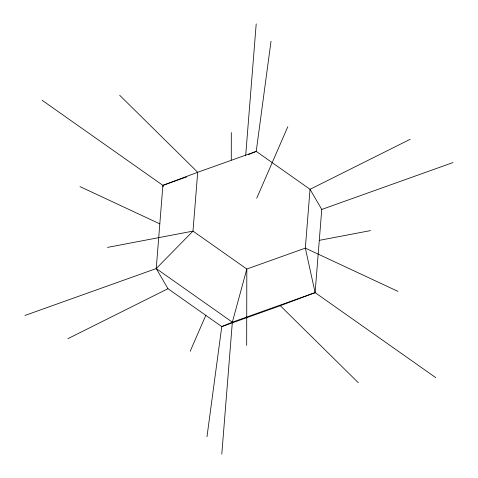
<?xml version="1.0" encoding="UTF-8"?>
<svg xmlns="http://www.w3.org/2000/svg" width="478" height="478" viewBox="0 0 478 478"><rect width="100%" height="100%" fill="white"/><g stroke="black" fill="none" stroke-linecap="round" stroke-linejoin="round"><path stroke-width="0.72" d="M231.268 160.005L231.316 132.555M246.684 345.445L246.815 269.03L192.998 231.113L107.532 247.395M435.799 377.662L315.11 292.626L280.299 305.711L221.774 326.611L167.963 288.694L156.24 268.558L162.89 185.374L42.201 100.338M221.798 454.1L232.344 322.184L246.815 269.03L305.334 248.13L398.007 291.395M245.656 155.816L256.202 23.9M206.98 436.755L221.774 326.611L232.344 322.184L315.11 292.626L321.76 209.442L310.037 189.306L256.226 151.389L197.701 172.289L162.89 185.374L163.213 186.832M271.02 41.245L256.226 151.389L251.601 153.324M190.184 351.27L205.887 315.151M256.704 198.28L287.816 126.73M24.999 315.438L156.24 268.558L192.998 231.113L197.701 172.289L119.697 95.295M410.172 139.295L310.037 189.306L305.334 248.13L315.11 292.626M67.828 338.705L167.963 288.694M248.297 154.711L250.281 153.88M162.89 185.374L186.737 176.86M321.76 209.442L453.001 162.562M319.334 240.35L370.468 230.605M79.993 186.605L159.813 223.871M156.24 268.558L232.344 322.184M280.299 305.711L358.303 382.705"/></g></svg>
